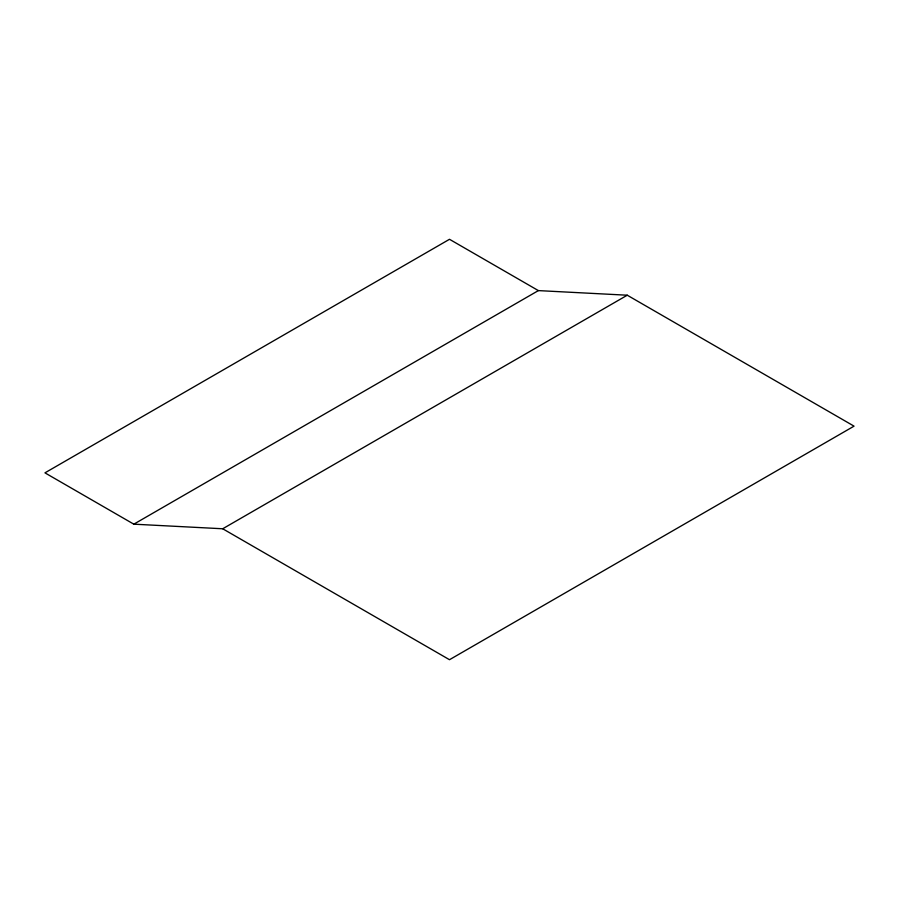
<?xml version="1.0" encoding="UTF-8"?>
<svg xmlns="http://www.w3.org/2000/svg" width="899" height="899" viewBox="0 0 899 899"><rect width="100%" height="100%" fill="white"/><g stroke="black" fill="none" stroke-linecap="round" stroke-linejoin="round"><path stroke-width="1.35" d="M133.827 524.173L538.377 290.602L627.255 295.209L854.05 426.148L449.5 659.709L222.705 528.769L133.827 524.173L44.95 472.852L449.5 239.291L538.377 290.602M222.705 528.769L627.255 295.209"/></g></svg>
